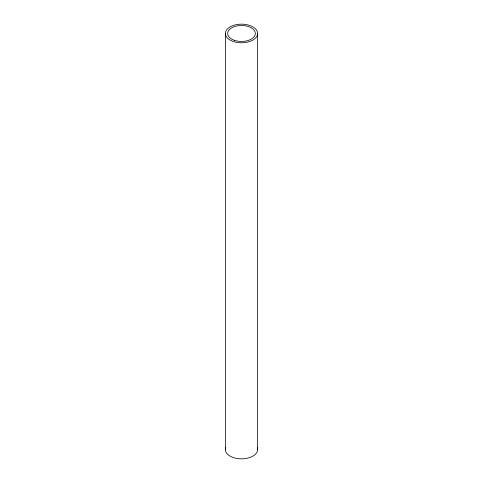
<?xml version="1.0" encoding="UTF-8"?>
<svg xmlns="http://www.w3.org/2000/svg" width="483" height="483" viewBox="0 0 483 483"><rect width="100%" height="100%" fill="white"/><g stroke="black" fill="none" stroke-linecap="round" stroke-linejoin="round"><path stroke-width="0.72" d="M257.638 33.466A16.138 9.316 0 0 1 233.428 41.538A16.138 9.316 0 0 1 233.428 25.4A16.138 9.316 0 0 1 257.638 33.466L257.638 449.534M225.362 33.466L225.362 449.534M257.33 447.711A16.138 9.316 0 0 1 241.5 458.85A16.138 9.316 0 0 1 225.67 447.711M234.581 40.385A13.832 7.988 0 0 0 255.332 33.466A13.832 7.988 0 0 0 234.581 26.553A13.832 7.988 0 0 0 234.581 40.385"/></g></svg>
